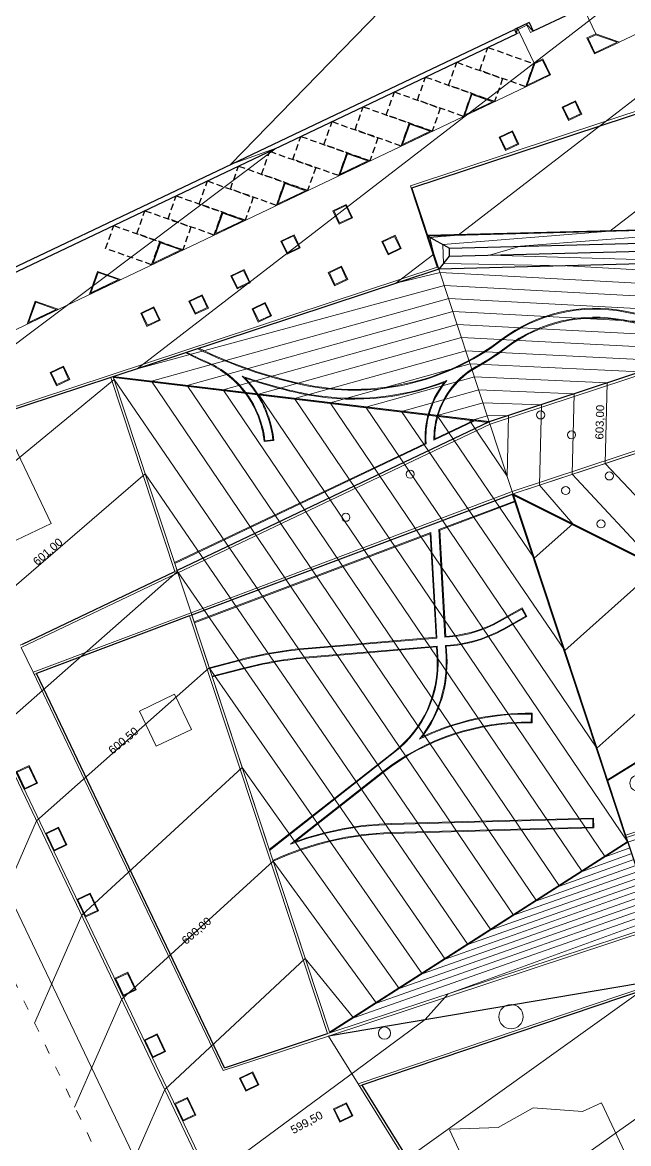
# Model space of a CAD drawing. Header units: metres. Extents: x 679381 to 680109, y 2748427 to 2748872.
# Drawn here: x 679624.4 to 679699.1, y 2748571.8 to 2748709.8 of the extents above; entities that cross this region are included whole.
import ezdxf
from ezdxf.enums import TextEntityAlignment as Align

# ---------------------------------------------------------------- set-up
doc = ezdxf.new("R2010")
doc.units = ezdxf.units.M
doc.header["$MEASUREMENT"] = 0
doc.linetypes.add('ACAD_ISO03W100', pattern=[30, 12, -18])
doc.linetypes.add('LÍNEAS_OCULTAS2', pattern=[4.7625, 3.175, -1.5875])
doc.layers.get('0').update_dxf_attribs({"color": 5})
for name, color, linetype in [('00_Sorround Parcels', 252, 'ACAD_ISO03W100'), ('02-L-Edge Line', 4, 'Continuous'), ('02-L-Edge Line Stair +10cm', 6, 'Continuous'), ('02-L-Edge Line Step -10cm', 6, 'Continuous'), ('02-L-Painted line', 253, 'Continuous'), ('02-L-Plan Change', 8, 'Continuous')]:
    doc.layers.add(name, color=color, linetype=linetype)
for name, color, linetype, lineweight in [('02-L-Level Curves 0.25-0.75m', 33, 'Continuous', 5), ('02-L-Level Curves 0.50m', 33, 'Continuous', 5), ('02-L-Level Curves 1m', 37, 'Continuous', 5), ('02-L-Material Change', 251, 'Continuous', 5), ('04-BK-Tree Pit', 6, 'Continuous', 5)]:
    doc.layers.add(name, color=color, linetype=linetype, lineweight=lineweight)
doc.styles.get("Standard").update_dxf_attribs({"font": 'arial.ttf'})

# ---------------------------------------------------------------- blocks, each defined once
blk = doc.blocks.new('Tree Pit 1.5m3')
blk.add_circle((0, 0), 0.75)
blk = doc.blocks.new('ALCORQUE RECTANGULAR')
blk.add_lwpolyline([(679903.39, 2748647.42), (679902.7, 2748648.87), (679904.69, 2748649.81), (679905.38, 2748648.37)], close=True)
at = {"layer": '02-L-Material Change'}
blk.add_lwpolyline([(679903.34, 2748647.29), (679902.57, 2748648.92), (679904.74, 2748649.95), (679905.51, 2748648.32)], close=True, dxfattribs=at)
blk = doc.blocks.new('Escocell Quadrat')
at = {"ltscale": 0.3}
blk.add_lwpolyline([(-2.76, -1.24), (-1.16, -1.24), (-1.16, 0.36), (-2.76, 0.36)], close=True, dxfattribs=at)
at = {"layer": '02-L-Material Change', "ltscale": 0.3}
blk.add_lwpolyline([(-2.86, -1.34), (-1.06, -1.34), (-1.06, 0.46), (-2.86, 0.46)], close=True, dxfattribs=at)
blk = doc.blocks.new('Alcorque Parking 8m2')
blk.add_lwpolyline([(2.32, 1.23), (-0.19, 2.12), (-1.08, -0.38)], close=True)
at = {"layer": '02-L-Material Change'}
blk.add_lwpolyline([(2.58, 1.24), (-0.25, 2.25), (-1.25, -0.58)], close=True, dxfattribs=at)
blk = doc.blocks.new('Escocell 3m')
blk.add_circle((0, 0), 1.5)
blk = doc.blocks.new('Tree Pit Ford')
at = {"ltscale": 0.3}
blk.add_lwpolyline([(-0.05, 1.15), (1.93, -0.83), (-1.1, -0.83), (-1.1, 1.15)], close=True, dxfattribs=at)
at = {"layer": '02-L-Material Change', "ltscale": 0.3}
blk.add_lwpolyline([(0, 1.25), (2.18, -0.93), (-1.2, -0.93), (-1.2, 1.25)], close=True, dxfattribs=at)
blk = doc.blocks.new('Escocell 2m')
blk.add_circle((0, 0), 1)

msp = doc.modelspace()

# ---------------------------------------------------------------- linework, layer by layer
at = {"layer": '00_Sorround Parcels', "lineweight": 9, "ltscale": 0.1}
msp.add_lwpolyline([(679521.37, 2748619.74), (679593.52, 2748654.3), (679654.87, 2748526.24), (679582.72, 2748491.67)], close=True, dxfattribs=at)
at = {"layer": '02-L-Edge Line', "ltscale": 0.3}
msp.add_lwpolyline([(679699.01, 2748608.91), (679702.4, 2748598.65)], dxfattribs=at)
at = {"layer": '02-L-Edge Line Stair +10cm'}
msp.add_line((679699.01, 2748608.91), (679662.3, 2748585.41), dxfattribs=at)
msp.add_lwpolyline([(679686.84, 2748709.83), (679685.03, 2748708.97)], dxfattribs=at)
at = {"layer": '02-L-Edge Line Step -10cm'}
for p, q in [((679672.41, 2748689.46), (679727.67, 2748707.71)), ((679675.71, 2748679.46), (679672.41, 2748689.46)), ((679741.66, 2748685.27), (679674.37, 2748683.52)), ((679744.29, 2748681.24), (679681.93, 2748660.64)), ((679675.71, 2748679.46), (679635.32, 2748666.12)), ((679635.33, 2748666.12), (679612.38, 2748658.54)), ((679681.93, 2748660.64), (679635.61, 2748666.21)), ((679701.01, 2748643.58), (679684.9, 2748651.64)), ((679624.44, 2748633.28), (679643.22, 2748642.22)), ((679645.02, 2748636.76), (679626.17, 2748629.66)), ((679649.34, 2748581.13), (679626.17, 2748629.66)), ((679696.48, 2748616.57), (679707.64, 2748623.51)), ((679649.34, 2748581.13), (679662.01, 2748585.32)), ((679666.23, 2748578.97), (679687.86, 2748544.24))]:
    msp.add_line(p, q, dxfattribs=at)
at = {"layer": '02-L-Edge Line Step -10cm', "lineweight": 0, "ltscale": 0.2}
msp.add_line((679827.12, 2748639.84), (679662.3, 2748585.41), dxfattribs=at)
at = {"layer": '02-L-Edge Line Step -10cm'}
for points in [[(679744.29, 2748681.24), (679675.71, 2748679.46)], [(679681.93, 2748660.64), (679643.49, 2748642.35)], [(679645.3, 2748636.87), (679684.85, 2748651.78)], [(679748.16, 2748599.32), (679704.65, 2748591.94), (679666.23, 2748578.97)]]:
    msp.add_lwpolyline(points, dxfattribs=at)
at = {"layer": '02-L-Level Curves 0.25-0.75m', "ltscale": 0.3}
for points in [[(679696.78, 2748684.11), (679797.88, 2748762), (679792.24, 2748759.98)], [(679697.45, 2748714.88), (679703.09, 2748716.9), (679638.58, 2748667.19)], [(679696.78, 2748684.11), (679676.21, 2748682.5), (679676.31, 2748680.14), (679691.52, 2748679.87)], [(679691.52, 2748679.87), (679733, 2748677.51), (679732.61, 2748667.55), (679736.17, 2748664.95), (679733.24, 2748662.35), (679736.69, 2748651.91), (679744.89, 2748638.74), (679741.75, 2748636.59), (679747.2, 2748620.08), (679746.25, 2748619.77), (679744.21, 2748625.93), (679731.66, 2748614.75)], [(679638.58, 2748667.19), (679676.4, 2748677.44), (679724.88, 2748674.83), (679724.47, 2748664.86), (679736.01, 2748653.95), (679736.69, 2748651.91), (679738.1, 2748649.64), (679726.01, 2748638.87), (679732.3, 2748628.77), (679728.01, 2748625.83)], [(679699.96, 2748606.02), (679687.74, 2748601.69), (679644.74, 2748665.11), (679677.46, 2748674.23), (679716.76, 2748672.15), (679716.39, 2748662.19), (679718.15, 2748661.04), (679716.78, 2748659.82), (679721.09, 2748646.77), (679728.94, 2748634.17), (679725.94, 2748632.08), (679730.76, 2748617.49), (679729.81, 2748617.18), (679727.89, 2748623), (679715.34, 2748611.83)], [(679699.48, 2748607.49), (679693.37, 2748605.29), (679653.53, 2748664.06), (679678.52, 2748671.02), (679708.64, 2748669.47), (679708.32, 2748659.53), (679719.85, 2748647.21), (679708.38, 2748637), (679716.41, 2748624.09), (679712.24, 2748621.22)], [(679711.22, 2748624.3), (679714.76, 2748626.74), (679705.51, 2748641.62), (679703.33, 2748648.2), (679708.57, 2748652.86), (679704.28, 2748658.19), (679704.58, 2748668.13), (679679.05, 2748669.41), (679657.93, 2748663.53), (679696.19, 2748607.1), (679699.25, 2748608.18)], [(679699, 2748608.9), (679662.32, 2748663), (679679.59, 2748667.81), (679700.52, 2748666.79), (679700.23, 2748656.85), (679700.61, 2748656.46), (679705.51, 2748641.62), (679713.11, 2748629.4), (679710.2, 2748627.37), (679714.32, 2748614.91), (679713.37, 2748614.59), (679711.72, 2748619.6), (679700.13, 2748609.28)], [(679610.24, 2748644.91), (679635.72, 2748665.86), (679682.11, 2748598.09), (679700.45, 2748604.56)], [(679692.15, 2748654.19), (679702.78, 2748642.8), (679691.22, 2748632.51), (679671.11, 2748661.94), (679680.65, 2748664.6), (679692.4, 2748664.1), (679692.15, 2748654.19)], [(679684.13, 2748653.98), (679684.28, 2748661.42), (679681.71, 2748661.39), (679679.54, 2748660.79), (679684.13, 2748653.98)], [(679700.93, 2748603.09), (679676.48, 2748594.48), (679643.54, 2748642.21), (679620.99, 2748622.4)], [(679626.18, 2748611.54), (679647.45, 2748630.38), (679673.66, 2748592.68), (679701.17, 2748602.36)], [(679701.42, 2748601.63), (679670.85, 2748590.88), (679651.5, 2748618.1), (679631.74, 2748599.89)], [(679620.39, 2748598.28), (679626.18, 2748611.54)], [(679625.94, 2748586.62), (679631.74, 2748599.89)], [(679701.9, 2748600.16), (679665.22, 2748587.27), (679659.27, 2748594.58), (679641.98, 2748578.44)], [(679704.58, 2748599.37), (679702.45, 2748591.87), (679652.62, 2748556.18)], [(679702.14, 2748599.43), (679676.86, 2748590.21)], [(679676.86, 2748590.21), (679674.03, 2748587.06), (679647.3, 2748567.3)], [(679636.16, 2748565.13), (679641.98, 2748578.44)]]:
    msp.add_lwpolyline(points, dxfattribs=at)
at = {"layer": '02-L-Level Curves 0.50m', "ltscale": 0.3}
msp.add_line((679679.7, 2748722.8), (679650.06, 2748692.33), dxfattribs=at)
for points in [[(679650.06, 2748692.33), (679655.7, 2748694.34), (679604.87, 2748656.17)], [(679715.53, 2748684.59), (679685.76, 2748682.27), (679681.96, 2748681.17), (679710.03, 2748680.35)], [(679700.21, 2748605.29), (679684.92, 2748599.89), (679640.34, 2748665.64), (679676.93, 2748675.83), (679720.82, 2748673.49), (679720.41, 2748663.52), (679728.62, 2748655.78), (679720.5, 2748648.55), (679721.09, 2748646.77), (679730.62, 2748631.47), (679726.97, 2748628.95)], [(679688.11, 2748652.85), (679692.22, 2748648.09), (679687.47, 2748643.86), (679675.51, 2748661.42), (679681.18, 2748663), (679688.34, 2748662.76), (679688.11, 2748652.85)]]:
    msp.add_lwpolyline(points, dxfattribs=at)
at = {"layer": '02-L-Level Curves 1m', "ltscale": 0.3}
for points in [[(679744.86, 2748737.44), (679750.52, 2748739.48), (679678.09, 2748683.62)], [(679678.09, 2748683.62), (679674.62, 2748683.35), (679675.1, 2748681.31)], [(679675.1, 2748681.31), (679670.44, 2748677.71)], [(679670.44, 2748677.71), (679675.87, 2748679.04), (679728.94, 2748676.17), (679728.54, 2748666.21), (679733.52, 2748661.5), (679736.69, 2748651.91), (679743.23, 2748641.39), (679740.73, 2748639.68), (679747.2, 2748620.08), (679746.25, 2748619.77), (679740.49, 2748637.19), (679731.84, 2748629.49), (679733.97, 2748626.08), (679729.04, 2748622.71)], [(679713.25, 2748618.15), (679718.06, 2748621.44), (679714.6, 2748627), (679726.69, 2748637.77), (679721.09, 2748646.77), (679718.44, 2748654.79), (679712.36, 2748660.86), (679712.7, 2748670.81), (679677.99, 2748672.62), (679649.14, 2748664.59), (679690.56, 2748603.49), (679699.72, 2748606.75)], [(679710.3, 2748633.92), (679695.19, 2748620.47), (679666.72, 2748662.47), (679680.12, 2748666.2), (679696.46, 2748665.44), (679696.18, 2748655.52), (679703.43, 2748647.9), (679705.51, 2748641.62), (679710.3, 2748633.92)], [(679700.69, 2748603.82), (679679.29, 2748596.28), (679639.56, 2748654.26), (679615.61, 2748633.66)], [(679657.93, 2748545.06), (679730.87, 2748596.69), (679732.29, 2748608.52)], [(679636.68, 2748589.55), (679655.31, 2748606.55), (679668.03, 2748589.08), (679701.66, 2748600.89)], [(679630.86, 2748576.26), (679636.68, 2748589.55)]]:
    msp.add_lwpolyline(points, dxfattribs=at)
at = {"layer": '02-L-Material Change', "ltscale": 0.3}
for p, q in [((679686.56, 2748709.48), (679685.47, 2748708.96)), ((679686.99, 2748708.57), (679686.48, 2748709.66)), ((679744.39, 2748680.94), (679682.02, 2748660.35)), ((679667.86, 2748524.95), (679599.52, 2748668.05)), ((679696.51, 2748616.47), (679707.76, 2748623.47)), ((679665.78, 2748579.14), (679687.64, 2748544.03))]:
    msp.add_line(p, q, dxfattribs=at)
at = {"layer": '02-L-Material Change'}
for p, q in [((679672.22, 2748689.71), (679727.61, 2748708.01)), ((679675.52, 2748679.71), (679672.22, 2748689.71)), ((679741.6, 2748685.37), (679674.34, 2748683.62)), ((679675.62, 2748679.74), (679635.23, 2748666.4)), ((679667.59, 2748524.8), (679599.16, 2748668.11)), ((679635.23, 2748666.4), (679611.96, 2748658.72)), ((679643.22, 2748642.22), (679635.33, 2748666.12)), ((679661.8, 2748520.71), (679592.85, 2748665.09)), ((679624.3, 2748632.88), (679643.59, 2748642.06)), ((679643.59, 2748642.06), (679643.18, 2748643.31)), ((679645.21, 2748637.15), (679625.76, 2748629.82)), ((679625.76, 2748629.82), (679624.3, 2748632.88)), ((679649.17, 2748580.8), (679625.76, 2748629.82)), ((679649.17, 2748580.8), (679662.11, 2748585.03))]:
    msp.add_line(p, q, dxfattribs=at)
at = {"layer": '02-L-Material Change', "lineweight": 0, "ltscale": 0.2}
for p, q in [((679698.89, 2748608.95), (679684.76, 2748651.74)), ((679698.99, 2748608.98), (679684.86, 2748651.77)), ((679859.17, 2748650.11), (679662.11, 2748585.03)), ((679662.01, 2748585.32), (679645.02, 2748636.76)), ((679662.3, 2748585.41), (679645.21, 2748637.15)), ((679698.89, 2748608.95), (679662.27, 2748585.5))]:
    msp.add_line(p, q, dxfattribs=at)
at = {"layer": '02-L-Material Change', "ltscale": 0.3}
for points in [[(679697.94, 2748707.4), (679747.82, 2748731.13)], [(679695.04, 2748708.43), (679693.24, 2748712.21)], [(679685.29, 2748708.42), (679685.65, 2748708.6)], [(679687.44, 2748704.82), (679685.65, 2748708.6)], [(679686.41, 2748701.91), (679613.44, 2748667.19)], [(679672.41, 2748689.46), (679672.32, 2748689.43)], [(679684.76, 2748652.06), (679747.13, 2748672.66)], [(679684.85, 2748651.77), (679746.94, 2748672.28)], [(679682.02, 2748660.35), (679643.59, 2748642.06)], [(679680.1, 2748660.76), (679675.12, 2748658.4)], [(679679.91, 2748660.79), (679675.22, 2748658.55)], [(679674.04, 2748657.99), (679643.18, 2748643.31)], [(679674.14, 2748657.93), (679643.21, 2748643.21)], [(679654.21, 2748658.21), (679655.4, 2748658.34)], [(679654.3, 2748658.32), (679655.29, 2748658.43)], [(679645.21, 2748637.15), (679684.76, 2748652.06)], [(679643.22, 2748642.22), (679643.49, 2748642.35)], [(679645.02, 2748636.76), (679645.3, 2748636.87)], [(679686.44, 2748636.73), (679685.95, 2748637.6)], [(679686.57, 2748636.69), (679685.98, 2748637.74)], [(679624.44, 2748633.28), (679624.17, 2748633.15)], [(679626.17, 2748629.66), (679625.89, 2748629.55)], [(679698.73, 2748609.76), (679713.37, 2748614.59)], [(679694.67, 2748611.76), (679694.7, 2748610.76)], [(679694.77, 2748611.86), (679694.8, 2748610.66)], [(679748.31, 2748599.65), (679704.58, 2748592.24), (679665.78, 2748579.14)], [(679662.01, 2748585.32), (679662.3, 2748585.41)], [(679662.11, 2748585.03), (679665.78, 2748579.14)], [(679666.23, 2748578.97), (679665.94, 2748578.87)]]:
    msp.add_lwpolyline(points, dxfattribs=at)
at = {"layer": '02-L-Material Change', "ltscale": 0.3, "elevation": 0}
for points in [[(679685.65, 2748708.6), (679685.39, 2748709.14)], [(679687.35, 2748708.74), (679686.99, 2748708.57)]]:
    msp.add_lwpolyline(points, dxfattribs=at)
at = {"layer": '02-L-Material Change', "ltscale": 0.3}
for points in [[(679713.86, 2748671.19), (679698.66, 2748674.17, 0.213675), (679683.4, 2748670.65, -0.21866), (679658.87, 2748665.22, -0.059521), (679646.02, 2748669.65, -0.059521)], [(679714.05, 2748671.25), (679698.68, 2748674.27, 0.213675), (679683.34, 2748670.73, -0.21866), (679658.89, 2748665.32, -0.059068), (679646.16, 2748669.7, -0.059068)], [(679675.51, 2748661.41, -0.19844), (679680.32, 2748667.45, 0.035399), (679684, 2748669.85, -0.213675), (679698.47, 2748673.19), (679711.92, 2748670.55)], [(679675.61, 2748661.4, -0.198018), (679680.37, 2748667.36, 0.035399), (679684.06, 2748669.77, -0.213675), (679698.45, 2748673.09), (679711.73, 2748670.48)], [(679651.81, 2748664.26, 0.114052), (679647.67, 2748667.68, -0.014843), (679644.54, 2748669.16, -0.014843)], [(679651.95, 2748664.25, 0.116155), (679647.71, 2748667.77, -0.014428), (679644.67, 2748669.2, -0.014428)], [(679674.51, 2748661.54, -0.107994), (679676.7, 2748665.74, -0.148792), (679658.66, 2748664.25, -0.031969), (679651.5, 2748666.28, -0.054441), (679653.28, 2748664.09, -0.054441)], [(679674.41, 2748661.55, -0.099799), (679676.39, 2748665.51, -0.145707), (679658.64, 2748664.15, -0.03013), (679651.87, 2748666.05, -0.047808), (679653.41, 2748664.07, -0.047808)], [(679654.21, 2748658.21, 0.136089), (679651.9, 2748664.15, 0.136089)], [(679654.3, 2748658.32, 0.131963), (679652.03, 2748664.14, 0.134079)], [(679653.35, 2748663.98, -0.114405), (679655.29, 2748658.43)], [(679653.48, 2748663.96, -0.114782), (679655.4, 2748658.34)], [(679674.04, 2748657.99), (679674.04, 2748657.99, -0.078042), (679674.38, 2748661.45, -0.078042)], [(679674.14, 2748657.93), (679674.14, 2748658, -0.078353), (679674.48, 2748661.44, -0.078353)], [(679675.12, 2748658.4, -0.073267), (679675.49, 2748661.32, -0.073267)], [(679675.22, 2748658.55, -0.069752), (679675.59, 2748661.31, -0.069752)], [(679647.45, 2748630.38), (679651.2, 2748631.36, -0.042873), (679659.63, 2748632.8), (679675.37, 2748634.13), (679674.66, 2748646.87)], [(679647.48, 2748630.28), (679651.22, 2748631.26, -0.042873), (679659.64, 2748632.7), (679675.48, 2748634.03), (679674.75, 2748647.01)], [(679685.95, 2748637.6), (679683.18, 2748636.05, -0.107267), (679677.05, 2748634.17), (679676.47, 2748634.12), (679675.73, 2748647.38)], [(679685.98, 2748637.74), (679683.13, 2748636.13, -0.107267), (679677.04, 2748634.27), (679676.57, 2748634.23), (679675.84, 2748647.31)], [(679687.11, 2748624.67, 0.120605), (679673.32, 2748621.57, 0.185976), (679676.6, 2748631.77), (679676.53, 2748633.12), (679677.14, 2748633.17, 0.107267), (679683.66, 2748635.17), (679686.44, 2748636.73)], [(679687.22, 2748624.76, 0.117771), (679673.66, 2748621.85, 0.178468), (679676.7, 2748631.78), (679676.63, 2748633.03), (679677.14, 2748633.07, 0.107267), (679683.71, 2748635.09), (679686.57, 2748636.69)], [(679654.87, 2748607.89), (679670.31, 2748620.01, 0.245013), (679675.6, 2748631.72), (679675.53, 2748633.04), (679659.73, 2748631.71, 0.042873), (679651.47, 2748630.29), (679647.79, 2748629.33)], [(679654.84, 2748607.99), (679670.25, 2748620.08, 0.245013), (679675.51, 2748631.71), (679675.44, 2748632.93), (679659.73, 2748631.61, 0.042873), (679651.5, 2748630.2), (679647.82, 2748629.24)], [(679694.67, 2748611.76), (679669.88, 2748611.08, 0.083347), (679657.45, 2748608.64), (679668.79, 2748617.54, -0.172938), (679687.09, 2748623.67, -0.173834)], [(679694.77, 2748611.86), (679669.88, 2748611.18, 0.079193), (679658, 2748608.95), (679668.85, 2748617.46, -0.173834), (679687.19, 2748623.57)], [(679694.7, 2748610.76), (679669.91, 2748610.08, 0.101797), (679655.28, 2748606.65)], [(679694.8, 2748610.66), (679669.91, 2748609.98, 0.101875), (679655.31, 2748606.55)]]:
    msp.add_lwpolyline(points, format="xyb", dxfattribs=at)
at = {"layer": '02-L-Material Change'}
for points in [[(679681.77, 2748660.56), (679635.64, 2748666.11)], [(679645.21, 2748637.15), (679643.59, 2748642.06)], [(679687.11, 2748624.67), (679687.09, 2748623.67)], [(679687.22, 2748624.76), (679687.19, 2748623.57)], [(679698.82, 2748609.47), (679713.94, 2748614.47)], [(679699.01, 2748608.9), (679714.13, 2748613.9)]]:
    msp.add_lwpolyline(points, dxfattribs=at)
for points in [[(679621.78, 2748661.13), (679627.96, 2748648.13), (679619.31, 2748644.03), (679613.11, 2748657)], [(679638.85, 2748625.04), (679643.18, 2748627.11), (679645.25, 2748622.77), (679640.91, 2748620.71)], [(679677.02, 2748573.47), (679682.25, 2748562.31), (679688.2, 2748561.07), (679690.56, 2748563.18), (679691.3, 2748563.58), (679696.88, 2748565.41), (679698.9, 2748570.08), (679695.76, 2748576.82), (679693.39, 2748575.72), (679687.33, 2748576.18), (679683.04, 2748573.78), (679677.2, 2748573.55)]]:
    msp.add_lwpolyline(points, close=True, dxfattribs=at)
at = {"layer": '02-L-Material Change', "lineweight": 0, "ltscale": 0.2}
for points in [[(679675.73, 2748647.38), (679685.04, 2748650.89)], [(679675.84, 2748647.31), (679685.07, 2748650.79)], [(679645.58, 2748636.01), (679674.75, 2748647.01)], [(679645.62, 2748635.92), (679674.66, 2748646.87)]]:
    msp.add_lwpolyline(points, dxfattribs=at)
at = {"layer": '02-L-Painted line', "linetype": 'LÍNEAS_OCULTAS2', "ltscale": 0.25}
for points in [[(679687.42, 2748704.74), (679686.41, 2748701.91), (679680.76, 2748703.92), (679681.76, 2748706.75)], [(679683.57, 2748702.91), (679682.57, 2748700.08), (679676.92, 2748702.09), (679677.92, 2748704.92)], [(679679.74, 2748701.09), (679678.74, 2748698.26), (679673.08, 2748700.27), (679674.09, 2748703.1)], [(679675.9, 2748699.26), (679674.89, 2748696.43), (679669.24, 2748698.44), (679670.24, 2748701.27)], [(679672.07, 2748697.44), (679671.06, 2748694.61), (679665.41, 2748696.62), (679666.41, 2748699.44)], [(679668.22, 2748695.61), (679667.22, 2748692.78), (679661.56, 2748694.79), (679662.57, 2748697.61)], [(679664.39, 2748693.78), (679663.39, 2748690.96), (679657.73, 2748692.96), (679658.74, 2748695.79)], [(679660.55, 2748691.95), (679659.54, 2748689.13), (679653.89, 2748691.14), (679654.89, 2748693.96)], [(679656.72, 2748690.13), (679655.71, 2748687.3), (679650.06, 2748689.31), (679651.06, 2748692.14)], [(679652.87, 2748688.3), (679651.87, 2748685.47), (679646.21, 2748687.48), (679647.22, 2748690.31)], [(679649.03, 2748686.47), (679648.02, 2748683.65), (679642.37, 2748685.65), (679643.37, 2748688.48)], [(679645.18, 2748684.64), (679644.18, 2748681.82), (679638.53, 2748683.82), (679639.53, 2748686.65)], [(679641.34, 2748682.81), (679640.34, 2748679.99), (679634.68, 2748681.99), (679635.69, 2748684.82)]]:
    msp.add_lwpolyline(points, close=True, dxfattribs=at)
at = {"layer": '02-L-Plan Change'}
for p, q in [((679692.05, 2748710.98, 0), (679687.35, 2748708.74, 0)), ((679608.84, 2748672.71), (679685.03, 2748708.97)), ((679609.1, 2748672.17, 0), (679685.29, 2748708.42))]:
    msp.add_line(p, q, dxfattribs=at)
at = {"layer": '02-L-Plan Change', "lineweight": 0, "ltscale": 0.2}
for p, q in [((679741.78, 2748685.28), (679674.37, 2748683.52)), ((679675.71, 2748679.46), (679674.37, 2748683.52)), ((679744.29, 2748681.24), (679681.93, 2748660.64)), ((679675.71, 2748679.46), (679635.61, 2748666.21)), ((679681.93, 2748660.64), (679675.71, 2748679.46)), ((679681.93, 2748660.64), (679635.61, 2748666.21)), ((679662.3, 2748585.41), (679635.61, 2748666.21)), ((679699.01, 2748608.91), (679681.93, 2748660.64)), ((679705.32, 2748641.53), (679684.85, 2748651.78)), ((679699.01, 2748608.91), (679662.3, 2748585.41))]:
    msp.add_line(p, q, dxfattribs=at)
at = {"layer": '02-L-Plan Change', "elevation": 0}
for points in [[(679686.84, 2748709.83), (679687.35, 2748708.74)], [(679685.03, 2748708.97), (679685.29, 2748708.42)], [(679686.48, 2748709.66), (679687.35, 2748708.74)]]:
    msp.add_lwpolyline(points, dxfattribs=at)
at = {"layer": '02-L-Plan Change'}
msp.add_lwpolyline([(679685.29, 2748708.42), (679685.39, 2748709.14)], dxfattribs=at)
at = {"layer": '02-L-Plan Change', "ltscale": 0.075}
for points in [[(679674.37, 2748683.52), (679677.04, 2748682.04)], [(679675.74, 2748679.46), (679677.05, 2748681.04)], [(679677.05, 2748681.04), (679677.04, 2748682.04)]]:
    msp.add_lwpolyline(points, dxfattribs=at)
at = {"layer": '02-L-Plan Change', "ltscale": 0.075, "elevation": 2.4}
for points in [[(679677.04, 2748682.04), (679741.35, 2748683.71)], [(679677.05, 2748681.04), (679741.77, 2748682.72)]]:
    msp.add_lwpolyline(points, dxfattribs=at)
at = {"layer": '02-L-Plan Change', "lineweight": 0, "ltscale": 0.2}
msp.add_lwpolyline([(679684.85, 2748651.78), (679700.45, 2748656.93)], dxfattribs=at)
at = {"layer": '02-L-Plan Change', "ltscale": 0.3}
msp.add_lwpolyline([(679662.12, 2748585.04), (679756.41, 2748601.02)], dxfattribs=at)
at = {"layer": '04-BK-Tree Pit', "ltscale": 0.3}
for centre in [(679688.26, 2748661.5), (679692.06, 2748659.04), (679672.19, 2748654.2), (679696.71, 2748653.99), (679691.33, 2748652.19), (679664.26, 2748648.9), (679695.68, 2748648.08)]:
    msp.add_circle(centre, 0.5, dxfattribs=at)

# ---------------------------------------------------------------- block references
at = {"layer": '04-BK-Tree Pit'}
for name, p, rotation in [('Tree Pit Ford', (679695.58, 2748707.3), 25.44812425875521), ('Escocell Quadrat', (679693.69, 2748700.21), 25.44862075299672), ('Escocell Quadrat', (679685.93, 2748696.51), 25.44862075299672), ('Escocell Quadrat', (679665.46, 2748687.44), 25.44862075299672), ('Escocell Quadrat', (679659.04, 2748683.72), 25.44862075299672), ('Escocell Quadrat', (679671.48, 2748683.66), 25.44862075299672), ('Escocell Quadrat', (679652.88, 2748679.45), 25.44862075299672), ('Escocell Quadrat', (679664.88, 2748679.85), 25.44862075299672), ('Escocell Quadrat', (679647.72, 2748676.33), 25.44862075299672), ('Escocell Quadrat', (679655.49, 2748675.38), 25.44862075299672), ('Escocell Quadrat', (679641.78, 2748674.84), 25.44862075299672), ('Escocell Quadrat', (679630.64, 2748667.54), 25.44862075299672), ('ALCORQUE RECTANGULAR', (3428273.59, 2068712.81), 90), ('Escocell 2m', (679700.24, 2748616.16), 18.27577717395746), ('ALCORQUE RECTANGULAR', (3428277.21, 2068705.23), 90), ('ALCORQUE RECTANGULAR', (3428281.09, 2068697.11), 90), ('ALCORQUE RECTANGULAR', (3428285.74, 2068687.36), 90), ('Escocell 3m', (679684.61, 2748587.41), 25.95459756993445), ('ALCORQUE RECTANGULAR', (3428289.36, 2068679.78), 90), ('Escocell Quadrat', (679653.95, 2748580.67), 25.44862075299672), ('ALCORQUE RECTANGULAR', (3428293.1, 2068671.96), 90), ('Escocell Quadrat', (679665.52, 2748576.86), 25.44862075299672)]:
    msp.add_blockref(name, p, dxfattribs=dict(at, rotation=rotation))
at = {"layer": '04-BK-Tree Pit', "xscale": -1, "rotation": 25.44812430357308}
msp.add_blockref('Tree Pit Ford', (679687.98, 2748703.69), dxfattribs=at)
at = {"layer": '04-BK-Tree Pit'}
for name, p in [('Alcorque Parking 8m2', (679679.99, 2748698.84)), ('Alcorque Parking 8m2', (679672.32, 2748695.19)), ('Alcorque Parking 8m2', (679664.64, 2748691.54)), ('Alcorque Parking 8m2', (679656.97, 2748687.88)), ('Alcorque Parking 8m2', (679649.29, 2748684.23)), ('Alcorque Parking 8m2', (679641.62, 2748680.58)), ('Alcorque Parking 8m2', (679633.94, 2748676.93)), ('Alcorque Parking 8m2', (679626.27, 2748673.27)), ('Tree Pit 1.5m3', (679669.02, 2748585.39))]:
    msp.add_blockref(name, p, dxfattribs=at)

# ---------------------------------------------------------------- texts
for tag, rotation, p in [('603,00', 88.3928, (679695.62, 2748660.61)), ('601,00', 40.8833, (679627.61, 2748644.6, 1.17)), ('600,00', 40.8833, (679645.92, 2748597.93, 1.17))]:
    msp.add_attdef(tag, text='00.00', height=1, rotation=rotation).set_placement(p, align=Align.MIDDLE)
at = {"ltscale": 0.3}
for tag, rotation, p in [('600,50', 39.606, (679636.92, 2748621.34)), ('599,50', 28.7604, (679659.48, 2748574.32))]:
    msp.add_attdef(tag, text='00.00', height=1, rotation=rotation, dxfattribs=at).set_placement(p, align=Align.MIDDLE)

doc.saveas('drawing.dxf')
